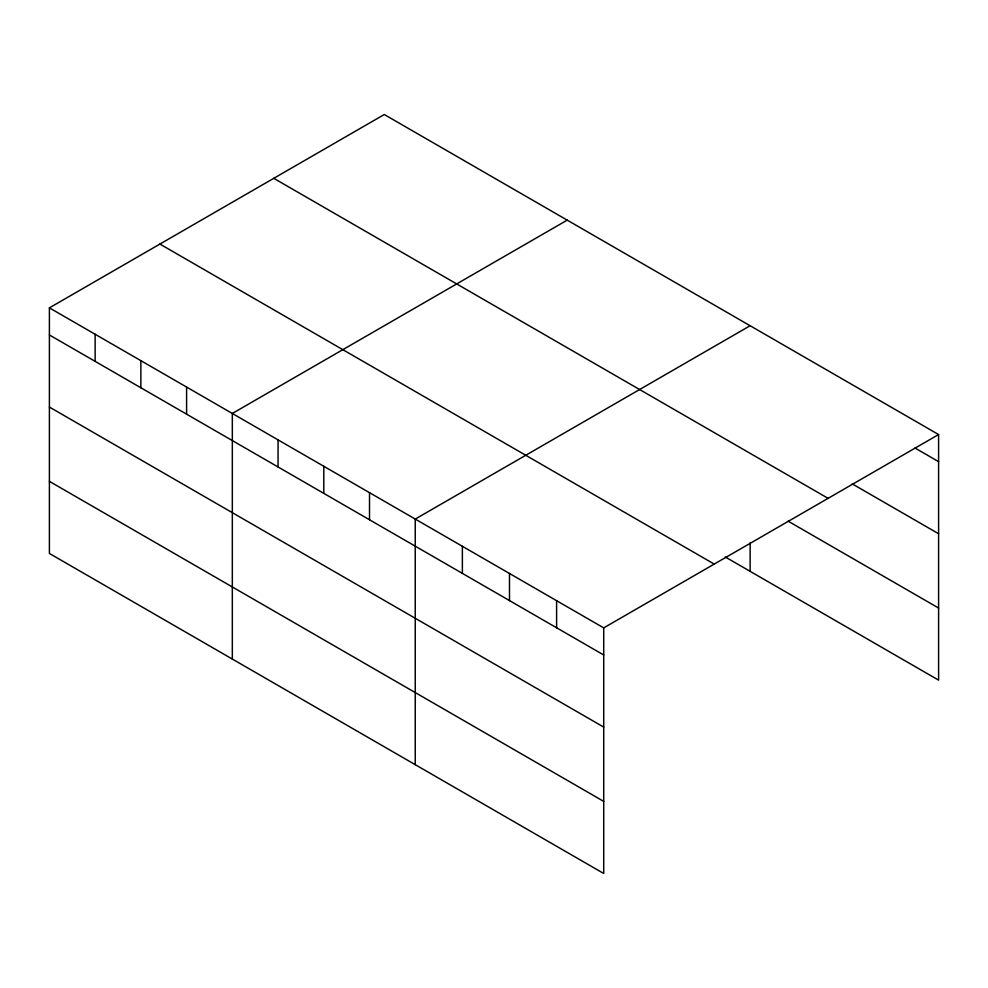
<?xml version="1.0" encoding="UTF-8"?>
<svg xmlns="http://www.w3.org/2000/svg" width="988" height="988" viewBox="0 0 988 988"><rect width="100%" height="100%" fill="white"/><g stroke="black" fill="none" stroke-linecap="round" stroke-linejoin="round"><path stroke-width="1.48" d="M49.4 307.861L603.717 627.886L603.717 873.478L49.4 553.453L49.4 307.861L384.283 114.522L938.6 434.547L938.6 680.139L725.303 556.997M567.211 220.126L232.328 413.466L232.328 659.058M750.127 325.731L415.244 519.083L415.244 764.675M603.717 627.886L938.6 434.547M915.036 448.046L938.6 461.643M852.224 483.873L938.6 533.742M273.775 178.322L828.092 498.347M788.091 521.145L938.6 608.04M159.908 244.061L714.225 564.086M49.4 334.957L603.717 654.982M49.4 407.056L603.717 727.094M49.4 481.354L603.717 801.379M750.127 542.795L750.127 571.336M556.602 600.692L556.602 627.788M509.487 573.485L509.487 600.581M462.372 546.278L462.372 573.373M369.512 492.679L369.512 519.774M323.792 466.274L323.792 493.37M278.06 439.87L278.06 466.966M186.596 387.061L186.596 414.157M140.864 360.669L140.864 387.765M95.132 334.265L95.132 361.361"/></g></svg>
